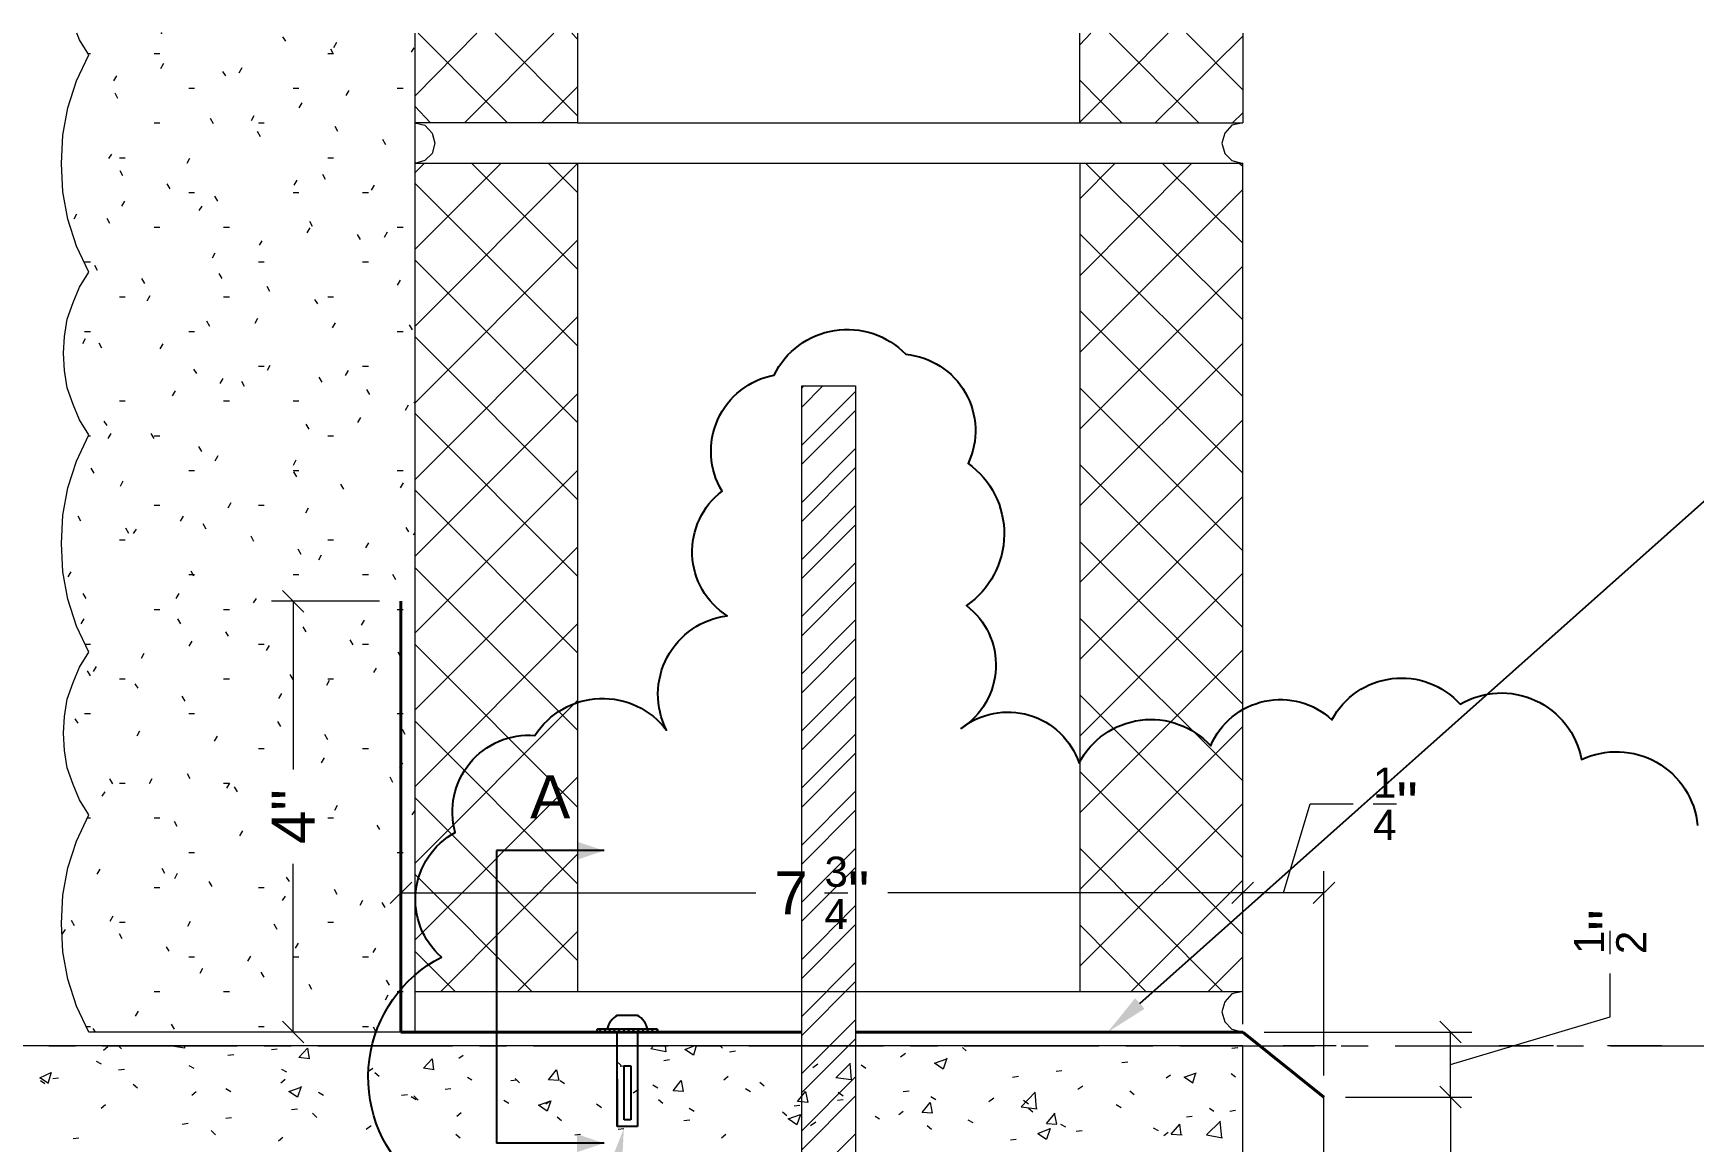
# Model space of a CAD drawing. Header units: inches. Extents: x -257 to 21868, y -296 to 108.
# Drawn here: x 220.97 to 236.39, y 24.35 to 34.65 of the extents above; entities that cross this region are included whole.
import ezdxf
from ezdxf import colors
from ezdxf.entities.mleader import LeaderData, LeaderLine
from ezdxf.enums import TextEntityAlignment as Align
from ezdxf.math import Vec2, Vec3

# ---------------------------------------------------------------- set-up
doc = ezdxf.new("R2010")
doc.units = ezdxf.units.IN
doc.header["$MEASUREMENT"] = 0
doc.linetypes.add('CENTER', pattern=[2, 1.25, -0.25, 0.25, -0.25])
doc.layers.get('Defpoints').update_dxf_attribs({"color": 3})
for name, color, linetype, lineweight in [('NSE-By_Others', 8, 'Continuous', 0), ('NSE-Call-Outs', 171, 'Continuous', 13), ('NSE-Dimensions', 51, 'Continuous', 13), ('NSE-Flashing 01', 2, 'Continuous', 40), ('NSE-Grid', 6, 'CENTER', 13), ('NSE-Hardware', 111, 'Continuous', 25), ('nsm-Det-Obj_02_Flashing', 2, 'Continuous', 18)]:
    doc.layers.add(name, color=color, linetype=linetype, lineweight=lineweight)
doc.styles.add('004 - NSSM - Standard', font='arial.ttf', dxfattribs={"height": 0.4})
doc.styles.add('3_0-0_TEXT', font='simplex.shx', dxfattribs={"width": 0.7, "height": 0.375})
doc.dimstyles.new('$$$FASTENER$$$', dxfattribs={"dimtxt": 0.375, "dimasz": 0, "dimexe": 0, "dimexo": 0, "dimgap": 0, "dimtad": 0, "dimtih": 1, "dimtoh": 1, "dimdec": 4, "dimzin": 3, "dimdsep": 46, "dimlunit": 4, "dimtxsty": '3_0-0_TEXT', "dimblk": 'NONE', "dimcen": 0, "dimclrd": 256, "dimclre": 256, "dimclrt": 256, "dimadec": 0, "dimazin": 0, "dimtfac": 0.375, "dimtdec": 4, "dimtofl": 0, "dimtmove": 1, "dimatfit": 3, "dimldrblk": 'NONE', "dimfxl": 1, "dimtolj": 1, "dimtzin": 0, "dimarcsym": 0})
doc.dimstyles.new('004 - NSSM - Standard', dxfattribs={"dimtxt": 0.4, "dimasz": 0.2, "dimexe": 0.2, "dimexo": 0.2, "dimgap": 0.2, "dimtad": 0, "dimdec": 4, "dimzin": 3, "dimdsep": 46, "dimlunit": 4, "dimtxsty": '004 - NSSM - Standard', "dimblk": 'OBLIQUE', "dimcen": 0.2, "dimclrd": 256, "dimclre": 256, "dimclrt": 256, "dimadec": 0, "dimazin": 0, "dimtfac": 0.7, "dimtdec": 4, "dimtmove": 1, "dimatfit": 2, "dimfxl": 1, "dimtfill": 1, "dimtfillclr": 11, "dimfrac": 1, "dimtolj": 1, "dimtzin": 0, "dimlwd": 0, "dimlwe": 0, "dimarcsym": 0})

# ---------------------------------------------------------------- blocks, each defined once
blk = doc.blocks.new('_Oblique')
at = {"color": 0, "linetype": 'ByBlock', "lineweight": -2}
blk.add_line((-0.5, -0.5), (0.5, 0.5), dxfattribs=at)
blk = doc.blocks.new('*D34')
at = {"layer": 'Defpoints', "color": 0, "transparency": 16777216}
for p in [(223.382, 29.372), (224.383, 29.372), (224.383, 25.372)]:
    blk.add_point(p, dxfattribs=at)
at = {"layer": 'NSE-Dimensions', "lineweight": 0, "transparency": 16777216}
for p, q in [((224.183, 29.372), (223.182, 29.372)), ((223.382, 29.372), (223.382, 27.809)), ((223.382, 25.372), (223.382, 26.934)), ((224.183, 25.372), (223.182, 25.372))]:
    blk.add_line(p, q, dxfattribs=at)
at = {"layer": 'NSE-Dimensions', "lineweight": 0, "transparency": 16777216, "xscale": 0.2, "yscale": 0.2, "zscale": 0.2}
for p, rotation in [((223.382, 29.372), 90), ((223.382, 25.372), 270)]:
    blk.add_blockref('_Oblique', p, dxfattribs=dict(at, rotation=rotation))
at = {"layer": 'NSE-Dimensions', "transparency": 16777216, "insert": (223.382, 27.372), "char_height": 0.4, "attachment_point": 5, "rotation": 90, "style": '004 - NSSM - Standard', "bg_fill": 3, "box_fill_scale": 1.25, "bg_fill_color": 256, "bg_fill_true_color": 13158600, "bg_fill_transparency": 0}
blk.add_mtext('\\A1;4"', dxfattribs=at)
blk = doc.blocks.new('*D35')
at = {"layer": 'Defpoints', "color": 0, "transparency": 16777216}
for p in [(232.198, 26.665), (232.198, 25.372), (232.952, 24.769)]:
    blk.add_point(p, dxfattribs=at)
at = {"layer": 'NSE-Dimensions', "lineweight": 0, "transparency": 16777216}
for p, q in [((232.575, 26.665), (232.823, 27.492)), ((232.823, 27.492), (233.223, 27.492)), ((232.198, 25.572), (232.198, 26.865)), ((232.952, 24.969), (232.952, 26.865)), ((232.952, 26.665), (232.198, 26.665))]:
    blk.add_line(p, q, dxfattribs=at)
at = {"layer": 'NSE-Dimensions', "lineweight": 0, "transparency": 16777216, "xscale": 0.2, "yscale": 0.2, "zscale": 0.2, "rotation": 180}
blk.add_blockref('_Oblique', (232.198, 26.665), dxfattribs=at)
at = {"layer": 'NSE-Dimensions', "lineweight": 0, "transparency": 16777216, "xscale": 0.2, "yscale": 0.2, "zscale": 0.2}
blk.add_blockref('_Oblique', (232.952, 26.665), dxfattribs=at)
at = {"layer": 'NSE-Dimensions', "transparency": 16777216, "insert": (233.616, 27.492), "char_height": 0.4, "attachment_point": 5, "style": '004 - NSSM - Standard', "bg_fill": 3, "box_fill_scale": 1.25, "bg_fill_color": 256, "bg_fill_true_color": 13158600, "bg_fill_transparency": 0}
blk.add_mtext('\\A1;{\\H0.7x;\\S1/4;\\H1.42857x;"}', dxfattribs=at)
blk = doc.blocks.new('*D36')
at = {"layer": 'Defpoints', "color": 0, "transparency": 16777216}
for p in [(224.383, 26.665), (224.383, 25.372), (232.198, 25.244)]:
    blk.add_point(p, dxfattribs=at)
at = {"layer": 'NSE-Dimensions', "lineweight": 0, "transparency": 16777216}
for p, q in [((224.383, 25.572), (224.383, 26.865)), ((232.198, 25.444), (232.198, 26.865)), ((224.383, 26.665), (227.678, 26.665)), ((232.198, 26.665), (228.903, 26.665))]:
    blk.add_line(p, q, dxfattribs=at)
at = {"layer": 'NSE-Dimensions', "lineweight": 0, "transparency": 16777216, "xscale": 0.2, "yscale": 0.2, "zscale": 0.2, "rotation": 180}
blk.add_blockref('_Oblique', (224.383, 26.665), dxfattribs=at)
at = {"layer": 'NSE-Dimensions', "lineweight": 0, "transparency": 16777216, "xscale": 0.2, "yscale": 0.2, "zscale": 0.2}
blk.add_blockref('_Oblique', (232.198, 26.665), dxfattribs=at)
at = {"layer": 'NSE-Dimensions', "transparency": 16777216, "insert": (228.29, 26.665), "char_height": 0.4, "attachment_point": 5, "style": '004 - NSSM - Standard', "bg_fill": 3, "box_fill_scale": 1.25, "bg_fill_color": 256, "bg_fill_true_color": 13158600, "bg_fill_transparency": 0}
blk.add_mtext('\\A1;7 {\\H0.7x;\\S3/4;}"', dxfattribs=at)
blk = doc.blocks.new('*D37')
at = {"layer": 'Defpoints', "color": 0, "transparency": 16777216}
for p in [(232.952, 24.769), (232.952, 14.393), (234.126, 14.393)]:
    blk.add_point(p, dxfattribs=at)
at = {"layer": 'NSE-Dimensions', "lineweight": 0, "transparency": 16777216}
for p, q in [((233.152, 24.769), (234.326, 24.769)), ((234.126, 24.769), (234.126, 21.936)), ((234.126, 14.393), (234.126, 17.226)), ((233.152, 14.393), (234.326, 14.393))]:
    blk.add_line(p, q, dxfattribs=at)
at = {"layer": 'NSE-Dimensions', "lineweight": 0, "transparency": 16777216, "xscale": 0.2, "yscale": 0.2, "zscale": 0.2}
for p, rotation in [((234.126, 24.769), 90), ((234.126, 14.393), 270)]:
    blk.add_blockref('_Oblique', p, dxfattribs=dict(at, rotation=rotation))
at = {"layer": 'NSE-Dimensions', "transparency": 16777216, "insert": (234.126, 19.581), "char_height": 0.4, "attachment_point": 5, "rotation": 90, "style": '004 - NSSM - Standard', "bg_fill": 3, "box_fill_scale": 1.25, "bg_fill_color": 256, "bg_fill_true_color": 13158600, "bg_fill_transparency": 0}
blk.add_mtext('\\A1;Varies - Field Cut', dxfattribs=at)
blk = doc.blocks.new('Section')
for p, q in [((0, 1.358), (0, -1.358)), ((1, 1.358), (0, 1.358)), ((1, -1.358), (0, -1.358))]:
    blk.add_line(p, q)
for points in [[(1, 1.358), (0.75, 1.441), (0.75, 1.274)], [(1, -1.358), (0.75, -1.441), (0.75, -1.274)]]:
    blk.add_solid(points)
at = {"style": '004 - NSSM - Standard'}
for p in [(0.5, 1.858), (0.5, -1.858)]:
    blk.add_text('A', height=0.4, dxfattribs=at).set_placement(p, align=Align.MIDDLE_CENTER)
blk = doc.blocks.new('_None')
blk = doc.blocks.new('*D107')
at = {"layer": 'Defpoints', "color": 0, "transparency": 16777216}
for p in [(232.198, 25.372), (234.126, 25.372), (232.952, 24.769)]:
    blk.add_point(p, dxfattribs=at)
at = {"layer": 'NSE-Dimensions', "lineweight": 0, "transparency": 16777216}
for p, q in [((235.609, 25.515), (235.609, 25.915)), ((234.126, 25.07), (235.609, 25.515)), ((232.398, 25.372), (234.326, 25.372)), ((234.126, 24.769), (234.126, 25.372)), ((233.152, 24.769), (234.326, 24.769))]:
    blk.add_line(p, q, dxfattribs=at)
at = {"layer": 'NSE-Dimensions', "lineweight": 0, "transparency": 16777216, "xscale": 0.2, "yscale": 0.2, "zscale": 0.2}
for p, rotation in [((234.126, 25.372), 90), ((234.126, 24.769), 270)]:
    blk.add_blockref('_Oblique', p, dxfattribs=dict(at, rotation=rotation))
at = {"layer": 'NSE-Dimensions', "transparency": 16777216, "insert": (235.609, 26.303), "char_height": 0.4, "attachment_point": 5, "rotation": 90, "style": '004 - NSSM - Standard', "bg_fill": 3, "box_fill_scale": 1.25, "bg_fill_color": 256, "bg_fill_true_color": 13158600, "bg_fill_transparency": 0}
blk.add_mtext('\\A1;{\\H0.7x;\\S1/2;\\H1.42857x;"}', dxfattribs=at)
blk = doc.blocks.new('*U106')
h = blk.add_hatch()
h.set_pattern_fill('ANSI31', scale=0.25, angle=-90)
h.set_pattern_definition([(315, (-0.2462, -0.96875), (0.0220971, 0.0220971), [])])
h.paths.add_polyline_path([(0.271, 0, 0.602221), (0.28, 0.016, 0.602221), (0.271, 0.031), (-0.271, 0.031, 0.602221), (-0.28, 0.016, 0.602221), (-0.271, 0)])
for p, q in [((-0.094, 0.156), (0.094, 0.156)), ((-0.188, 0.031), (0.188, 0.031)), ((-0.094, -0.438), (-0.094, -0.875))]:
    blk.add_line(p, q)
at = {"color": 0, "linetype": 'ByBlock', "lineweight": -2, "flags": 128}
blk.add_lwpolyline([(0.281, 0.021), (0.281, 0.01, -0.414214), (0.271, 0), (-0.271, 0, -0.414214), (-0.281, 0.01), (-0.281, 0.021, -0.414214), (-0.271, 0.031), (0.271, 0.031, -0.414214)], format="xyb", close=True, dxfattribs=at)
for start, end in [(119.1676, 167.0926), (12.9074, 60.8324)]:
    blk.add_arc((0, -0.012), 0.192, start, end)
for points in [[(0.094, 0), (0.094, -0.875), (0, -0.875), (-0.094, -0.875), (-0.094, 0), (0.094, 0)], [(0.031, -0.313), (0.031, -0.813), (0, -0.813), (-0.031, -0.813), (-0.031, -0.313), (0.031, -0.313)]]:
    blk.add_leader(points, dimstyle='$$$FASTENER$$$')

msp = doc.modelspace()

# ---------------------------------------------------------------- linework, layer by layer
at = {"layer": 'NSE-By_Others'}
for p, q in [((232.19836, 25.24386), (215.60623, 25.24386)), ((232.19836, 13.14711), (232.19836, 25.24386))]:
    msp.add_line(p, q, dxfattribs=at)
for points in [[(224.38255, 25.37157), (221.48604, 25.37157), (221.3718, 25.61351), (221.29115, 25.86216), (221.24411, 26.11754), (221.23067, 26.37963), (221.24411, 26.64173), (221.29115, 26.89711), (221.3718, 27.14576), (221.48604, 27.3877), (221.39868, 27.52883), (221.33819, 27.66996), (221.28443, 27.82453), (221.25755, 27.98582), (221.25083, 28.14711), (221.25755, 28.30168), (221.28443, 28.46297), (221.33819, 28.61754), (221.39868, 28.75867), (221.48604, 28.8998), (221.3718, 29.14173), (221.29115, 29.39039), (221.24411, 29.64576), (221.23067, 29.90786), (221.24411, 30.16996), (221.29115, 30.42533), (221.3718, 30.67399), (221.48604, 30.91593), (221.39868, 31.05705), (221.33819, 31.19818), (221.28443, 31.35275), (221.25755, 31.51404), (221.25083, 31.67533), (221.25755, 31.8299), (221.28443, 31.99119), (221.33819, 32.14576), (221.39868, 32.28689), (221.48604, 32.42802), (221.3718, 32.66996), (221.29115, 32.91861), (221.24411, 33.17399), (221.23067, 33.43609), (221.24411, 33.69818), (221.29115, 33.95356), (221.3718, 34.20222), (221.48604, 34.44415), (221.39868, 34.58528), (221.37448, 34.64576)], [(223.314, 34.57184), (223.28712, 34.61216)], [(223.78443, 34.5584), (223.75755, 34.51136)], [(225.08827, 34.64576), (224.51024, 34.06109)], [(226.02233, 34.64576), (226.02233, 33.81243), (224.51024, 33.81243), (224.60432, 33.79227), (224.67153, 33.71834), (224.69841, 33.62426), (224.67153, 33.53017), (224.60432, 33.46297), (224.51024, 33.43609)], [(224.51024, 34.64576), (224.51024, 25.37157)], [(224.54379, 34.64576), (225.37045, 33.81243)], [(225.80061, 34.64576), (224.97395, 33.81243)], [(225.2562, 34.64576), (226.02233, 33.87963)], [(225.96857, 34.64576), (226.02233, 34.592)], [(226.02281, 33.81256), (230.68667, 33.81256), (230.68667, 34.64576)], [(231.50609, 34.64576), (230.68631, 33.81906)], [(230.78765, 34.64576), (230.68664, 34.5383)], [(230.96225, 34.64576), (231.78867, 33.81254)], [(231.38485, 33.81239), (232.19836, 34.61887)], [(231.67442, 34.64576), (232.19836, 34.12155)], [(232.19836, 34.64576), (232.19836, 33.81239)], [(221.47932, 34.45759), (221.49948, 34.45759)], [(222.09088, 34.45759), (222.14465, 34.45759)], [(223.70379, 34.45759), (223.75755, 34.45759)], [(223.75755, 34.45087), (223.73067, 34.49791)], [(224.50352, 34.51136), (224.47663, 34.47103)], [(221.74142, 34.24926), (221.71454, 34.20222)], [(222.17825, 34.36351), (222.15137, 34.31646)], [(222.7562, 34.24926), (222.72932, 34.28958)], [(222.90405, 34.32318), (222.87717, 34.27614)], [(221.75486, 34.04093), (221.72798, 34.08797)], [(222.41346, 34.13501), (222.46723, 34.13501)], [(223.3812, 34.13501), (223.43497, 34.13501)], [(223.89868, 34.11485), (223.8718, 34.06781)], [(224.34895, 34.13501), (224.40271, 34.13501)], [(225.68631, 33.81243), (226.02233, 34.14845)], [(231.07555, 33.81225), (230.68581, 34.20873)], [(223.46185, 34.0006), (223.43497, 33.95356)], [(224.65809, 33.81243), (224.51024, 33.967)], [(222.09088, 33.81243), (222.14465, 33.81243)], [(222.64196, 33.80571), (222.61508, 33.85275)], [(223.0183, 33.87963), (222.99142, 33.83259)], [(223.05862, 33.81243), (223.11239, 33.81243)], [(223.79787, 33.73179), (223.77099, 33.77883)], [(230.68628, 33.81239), (232.19836, 33.81239), (232.09788, 33.79222)], [(232.09758, 33.79227), (232.0302, 33.71835)], [(232.10407, 33.81239), (232.19836, 33.90647)], [(223.07879, 33.68474), (223.0519, 33.73179)], [(224.24142, 33.61082), (224.21454, 33.65786)], [(232.03076, 33.71849), (232.00396, 33.62441), (232.03076, 33.53033)], [(221.69438, 33.52345), (221.6675, 33.48313)], [(221.7683, 33.48985), (221.82206, 33.48985)], [(222.42018, 33.48313), (222.3933, 33.43609)], [(223.70379, 33.48985), (223.75755, 33.48985)], [(232.0302, 33.53015), (232.09758, 33.46297)], [(232.09788, 33.46296), (232.19836, 33.43605)], [(221.8019, 33.32184), (221.77502, 33.36888)], [(223.68362, 33.28824), (223.65674, 33.33528)], [(224.51024, 33.34872), (224.5976, 33.43609)], [(224.51024, 32.63636), (225.30997, 33.43609)], [(224.51024, 31.92399), (226.02233, 33.43609)], [(226.02233, 33.43609), (224.51024, 33.43609)], [(226.02233, 32.4549), (225.04115, 33.43609)], [(226.02233, 33.16727), (225.75352, 33.43609)], [(226.02233, 33.43609), (226.02233, 25.74791)], [(230.68667, 33.43621), (226.02281, 33.43621)], [(230.68593, 32.39421), (231.72075, 33.43589)], [(230.68595, 33.10674), (231.00872, 33.43604)], [(230.68628, 25.74793), (232.19836, 25.74793), (232.19836, 33.43605), (230.68628, 33.43605)], [(230.68667, 33.43621), (230.68667, 25.74801)], [(232.19836, 31.98447), (230.73997, 33.43605)], [(232.19836, 32.69681), (231.4523, 33.43605)], [(232.19836, 33.40921), (232.16464, 33.43605)], [(222.23873, 33.20087), (222.21185, 33.24791)], [(222.41346, 33.16727), (222.46723, 33.16727)], [(223.3812, 33.16727), (223.43497, 33.16727)], [(223.41481, 33.28152), (223.38793, 33.23447)], [(224.02637, 33.16727), (224.08013, 33.16727)], [(224.13389, 33.23447), (224.10701, 33.18743)], [(226.02233, 31.74254), (224.51024, 33.25463)], [(230.68628, 31.68206), (232.19836, 33.19413)], [(221.81534, 33.08662), (221.78846, 33.03958)], [(222.53443, 33.03958), (222.50755, 32.99926)], [(222.68228, 33.08662), (222.6554, 33.13367)], [(221.3718, 32.96566), (221.34491, 32.91861)], [(221.68094, 32.87829), (221.65405, 32.92533)], [(222.09088, 32.84469), (222.14465, 32.84469)], [(222.73604, 32.84469), (222.78981, 32.84469)], [(223.53577, 32.83797), (223.50889, 32.79093)], [(223.56266, 32.85141), (223.53577, 32.89845)], [(224.34895, 32.84469), (224.40271, 32.84469)], [(223.09223, 32.717), (223.06534, 32.67668)], [(224.0062, 32.73044), (223.97932, 32.77748)], [(224.25486, 32.79765), (224.22798, 32.7506)], [(224.51024, 31.21162), (226.02233, 32.72372)], [(232.19836, 31.27207), (230.68628, 32.78421)], [(222.6554, 32.60275), (222.62852, 32.55571)], [(226.02233, 31.03017), (224.51024, 32.54227)], [(221.44572, 32.52211), (221.49948, 32.52211)], [(221.56669, 32.44146), (221.53981, 32.48851)], [(222.7226, 32.36754), (222.69572, 32.41458)], [(223.05862, 32.52211), (223.11239, 32.52211)], [(224.02637, 32.52211), (224.08013, 32.52211)], [(230.68628, 30.96965), (232.19836, 32.4818)], [(222.00352, 32.32049), (221.97663, 32.36754)], [(223.16615, 32.24657), (223.13927, 32.29361)], [(224.37583, 32.3541), (224.34895, 32.30705)], [(221.7683, 32.19953), (221.82206, 32.19953)], [(222.05056, 32.20625), (222.02368, 32.1592)], [(222.73604, 32.19953), (222.78981, 32.19953)], [(223.6097, 32.13232), (223.58282, 32.17265)], [(223.70379, 32.19953), (223.75755, 32.19953)], [(232.19836, 30.55973), (230.68628, 32.07181)], [(222.60836, 31.92399), (222.58147, 31.97103)], [(223.0519, 31.99791), (223.02502, 31.95087)], [(223.77099, 31.95759), (223.74411, 31.91055)], [(224.49008, 31.89039), (224.46319, 31.93743)], [(224.51024, 30.49926), (226.02233, 32.01136)], [(221.45244, 31.80974), (221.42556, 31.7627)], [(221.44572, 31.87695), (221.49948, 31.87695)], [(221.60701, 31.72238), (221.58013, 31.76942)], [(222.17153, 31.7627), (222.14465, 31.71566)], [(222.41346, 31.87695), (222.46723, 31.87695)], [(224.34895, 31.87695), (224.40271, 31.87695)], [(226.02233, 30.31781), (224.51024, 31.8299)], [(230.68628, 30.25732), (232.19836, 31.7694)], [(222.48739, 31.48716), (222.46051, 31.52748)], [(223.05862, 31.55437), (223.11239, 31.55437)], [(223.16615, 31.56109), (223.13927, 31.51404)], [(223.65002, 31.40652), (223.62314, 31.45356)], [(223.89196, 31.51404), (223.86508, 31.467)], [(224.02637, 31.55437), (224.08013, 31.55437)], [(222.28577, 31.32587), (222.25889, 31.27883)], [(222.72932, 31.44012), (222.70244, 31.39308)], [(222.93094, 31.36619), (222.90405, 31.41324)], [(224.09357, 31.29227), (224.06669, 31.33931)], [(224.51024, 29.78689), (226.02233, 31.29899)], [(232.19836, 29.84066), (230.68628, 31.35273)], [(221.7683, 31.23179), (221.82206, 31.23179)], [(222.73604, 31.23179), (222.78981, 31.23179)], [(223.3812, 31.23179), (223.43497, 31.23179)], [(224.44975, 31.19146), (224.42287, 31.14442)], [(224.51024, 31.21162), (224.50352, 31.21834)], [(221.65405, 31.00329), (221.62717, 31.04361)], [(223.52905, 30.96969), (223.50217, 31.01673)], [(224.0062, 31.07722), (223.97932, 31.03017)], [(226.02233, 29.60544), (224.51024, 31.11754)], [(230.68628, 29.54492), (232.19836, 31.05706)], [(221.47932, 30.9092), (221.49948, 30.9092)], [(221.68766, 30.92937), (221.66077, 30.88232)], [(222.09088, 30.88232), (222.064, 30.92937)], [(222.09088, 30.9092), (222.14465, 30.9092)], [(223.70379, 30.9092), (223.75755, 30.9092)], [(222.53443, 30.76136), (222.50755, 30.8084)], [(222.68228, 30.72103), (222.6554, 30.67399)], [(223.40809, 30.68071), (223.3812, 30.63367)], [(221.53309, 30.55974), (221.5062, 30.60679)], [(222.41346, 30.58662), (222.46723, 30.58662)], [(223.3812, 30.58662), (223.43497, 30.58662)], [(223.41481, 30.52614), (223.38793, 30.57318)], [(224.34895, 30.58662), (224.40271, 30.58662)], [(224.51024, 29.07453), (226.02233, 30.58662)], [(232.19836, 29.12825), (230.68628, 30.6404)], [(221.8019, 30.48582), (221.77502, 30.43877)], [(223.85163, 30.41189), (223.82475, 30.45894)], [(224.40271, 30.47238), (224.37583, 30.42533)], [(226.02233, 28.89308), (224.51024, 30.40517)], [(222.09088, 30.26404), (222.14465, 30.26404)], [(222.80325, 30.2842), (222.77637, 30.23716)], [(223.05862, 30.26404), (223.11239, 30.26404)], [(223.52233, 30.23716), (223.49545, 30.19012)], [(230.68628, 28.83258), (232.19836, 30.34466)], [(221.41212, 30.11619), (221.38524, 30.16324)], [(222.3597, 30.16324), (222.33282, 30.11619)], [(222.57475, 30.04227), (222.54787, 30.08931)], [(221.7683, 29.94146), (221.82206, 29.94146)], [(221.85567, 30.00195), (221.82879, 30.04899)], [(221.92287, 30.04227), (221.89599, 30.00195)], [(223.0183, 29.92802), (222.99142, 29.97506)], [(223.70379, 29.94146), (223.75755, 29.94146)], [(224.08013, 29.91458), (224.05325, 29.86754)], [(224.45647, 30.01539), (224.42959, 30.05571)], [(224.51024, 30.00867), (224.4968, 29.98851)], [(232.19836, 28.41592), (230.68628, 29.92799)], [(223.45513, 29.80705), (223.42825, 29.8541)], [(223.6433, 29.80033), (223.61642, 29.75329)], [(224.51024, 28.36216), (226.02233, 29.87426)], [(221.31803, 29.64576), (221.29115, 29.59872)], [(222.41346, 29.61888), (222.46723, 29.61888)], [(222.46051, 29.60544), (222.43362, 29.65248)], [(223.3812, 29.61888), (223.43497, 29.61888)], [(224.02637, 29.61888), (224.08013, 29.61888)], [(224.33551, 29.57184), (224.30862, 29.61888)], [(226.02233, 28.17399), (224.51024, 29.68609)], [(230.68628, 28.12018), (232.19836, 29.63232)], [(221.45916, 29.39711), (221.43228, 29.44415)], [(222.09088, 29.2963), (222.14465, 29.2963)], [(222.31938, 29.44415), (222.2925, 29.39711)], [(222.73604, 29.2963), (222.78981, 29.2963)], [(223.03846, 29.39711), (223.01158, 29.35679)], [(224.34895, 29.2963), (224.40271, 29.2963)], [(221.439, 29.20894), (221.41212, 29.16189)], [(222.33954, 29.16189), (222.31266, 29.20894)], [(224.03981, 29.19549), (224.01293, 29.14845)], [(224.51024, 27.6498), (226.02233, 29.16189)], [(232.19836, 27.70351), (230.68628, 29.21566)], [(222.44034, 29.0006), (222.41346, 28.95356)], [(222.78309, 29.04765), (222.7562, 29.08797)], [(223.50217, 29.08797), (223.47529, 29.13501)], [(223.939, 28.967), (223.91212, 29.01404)], [(221.45244, 28.97372), (221.49948, 28.97372)], [(221.9968, 28.88636), (221.96991, 28.83931)], [(223.05862, 28.97372), (223.11239, 28.97372)], [(223.15943, 28.96028), (223.13255, 28.91324)], [(224.02637, 28.97372), (224.08013, 28.97372)], [(224.38255, 28.85275), (224.35567, 28.8998)], [(226.02233, 27.46162), (224.51024, 28.97372)], [(230.68628, 27.40784), (232.19836, 28.91992)], [(221.49948, 28.67802), (221.4726, 28.72506)], [(221.55325, 28.76539), (221.52637, 28.71834)], [(223.3812, 28.64442), (223.35432, 28.69146)], [(224.15405, 28.75195), (224.12717, 28.71162)], [(221.7683, 28.65114), (221.82206, 28.65114)], [(221.94303, 28.56377), (221.91615, 28.6041)], [(222.73604, 28.65114), (222.78981, 28.65114)], [(223.71723, 28.6377), (223.69034, 28.59066)], [(223.70379, 28.65114), (223.75755, 28.65114)], [(222.37986, 28.44281), (222.35298, 28.48985)], [(223.27368, 28.51673), (223.2468, 28.46969)], [(224.51024, 26.93743), (226.02233, 28.44953)], [(232.19836, 26.99118), (230.68628, 28.50326)], [(221.38524, 28.24119), (221.35836, 28.28152)], [(221.44572, 28.32856), (221.49948, 28.32856)], [(222.41346, 28.32856), (222.46723, 28.32856)], [(223.26696, 28.20759), (223.24008, 28.25463)], [(224.34895, 28.32856), (224.40271, 28.32856)], [(226.02233, 26.74926), (224.51024, 28.26136)], [(221.95647, 28.16727), (221.92959, 28.12023)], [(222.67556, 28.12023), (222.64868, 28.07318)], [(223.70379, 28.08662), (223.6769, 28.13367)], [(224.42287, 28.13367), (224.39599, 28.18071)], [(230.68628, 26.69551), (232.19836, 28.20759)], [(223.05862, 28.00598), (223.11239, 28.00598)], [(223.67018, 27.91861), (223.6433, 27.87157)], [(224.02637, 28.00598), (224.08013, 28.00598)], [(222.4269, 27.72372), (222.40002, 27.77076)], [(224.39599, 27.87157), (224.36911, 27.82453)], [(232.19836, 26.27884), (230.68628, 27.79092)], [(221.63389, 27.60275), (221.60701, 27.56243)], [(221.70782, 27.67668), (221.68094, 27.72372)], [(221.7683, 27.6834), (221.82206, 27.6834)], [(222.07072, 27.72372), (222.04384, 27.67668)], [(222.73604, 27.6834), (222.78981, 27.6834), (222.76293, 27.63636)], [(222.86373, 27.60275), (222.83685, 27.6498)], [(223.3812, 27.6834), (223.43497, 27.6834)], [(224.30862, 27.69012), (224.28174, 27.73716)], [(224.51024, 26.22506), (226.02233, 27.73716)], [(223.30728, 27.48851), (223.2804, 27.53555)], [(223.79115, 27.47506), (223.76427, 27.42802)], [(226.02233, 26.03689), (224.51024, 27.54899)], [(230.68628, 25.98311), (232.19836, 27.49518)], [(221.4726, 27.36082), (221.49948, 27.36082)], [(222.09088, 27.36082), (222.14465, 27.36082)], [(222.30594, 27.28017), (222.27905, 27.32722)], [(223.3476, 27.36082), (223.32072, 27.31377)], [(223.70379, 27.36082), (223.75755, 27.36082)], [(224.18766, 27.25329), (224.16077, 27.29361)], [(224.51024, 27.42802), (224.48336, 27.3877)], [(222.91077, 27.23985), (222.88389, 27.19281)], [(222.41346, 27.03824), (222.46723, 27.03824)], [(223.3812, 27.03824), (223.43497, 27.03824)], [(224.34895, 27.03824), (224.40271, 27.03824)], [(224.75217, 25.74791), (226.02233, 27.0248)], [(232.00995, 25.74784), (230.68592, 27.07845)], [(221.58685, 26.88367), (221.55997, 26.83662)], [(222.19169, 26.84334), (222.16481, 26.89039)], [(222.30594, 26.84334), (222.27905, 26.7963)], [(225.59895, 25.74791), (224.51024, 26.83662)], [(222.09088, 26.71566), (222.14465, 26.71566)], [(222.62852, 26.72238), (222.60163, 26.76942)], [(223.05862, 26.71566), (223.11239, 26.71566)], [(223.3476, 26.76942), (223.32072, 26.80974)], [(223.79115, 26.64845), (223.76427, 26.69549)], [(231.16324, 25.74793), (232.19836, 26.78285)], [(223.30728, 26.63501), (223.2804, 26.59469)], [(224.02637, 26.59469), (223.99948, 26.54765)], [(224.2347, 26.52748), (224.20782, 26.57453)], [(221.35163, 26.35947), (221.32475, 26.40652)], [(221.70782, 26.44684), (221.68094, 26.3998)], [(221.7683, 26.39308), (221.82206, 26.39308)], [(222.4269, 26.3998), (222.40002, 26.35275)], [(223.23336, 26.32587), (223.20647, 26.37291)], [(223.70379, 26.39308), (223.75755, 26.39308)], [(231.29792, 25.74796), (230.6862, 26.36624)], [(221.26427, 26.32587), (221.23739, 26.28555)], [(221.79518, 26.23851), (221.7683, 26.28555)], [(225.46454, 25.74791), (226.02233, 26.30571)], [(222.23201, 26.12426), (222.20513, 26.16458)], [(222.41346, 26.07049), (222.46723, 26.07049)], [(222.9847, 26.07722), (222.95782, 26.03017)], [(223.3812, 26.07049), (223.43497, 26.07049)], [(223.42825, 26.19818), (223.40137, 26.15114)], [(224.02637, 26.07049), (224.08013, 26.07049)], [(224.14733, 26.15114), (224.12045, 26.11082)], [(224.88658, 25.74791), (224.51024, 26.12426)], [(231.87557, 25.74793), (232.19836, 26.07051)], [(222.54115, 25.96297), (222.51427, 25.91593)], [(223.11239, 25.88232), (223.08551, 25.92937)], [(222.09088, 25.74791), (222.14465, 25.74791)], [(222.73604, 25.74791), (222.78981, 25.74791)], [(223.55594, 25.76808), (223.52905, 25.81512)], [(224.27502, 25.8084), (224.24814, 25.85544)], [(224.34895, 25.74791), (224.40271, 25.74791)], [(224.51024, 25.74791), (226.02233, 25.74791)], [(226.02281, 25.74801), (230.68667, 25.74801)], [(232.19836, 25.74793), (232.09788, 25.72777)], [(224.26158, 25.71431), (224.2347, 25.66727)], [(232.03076, 25.65392), (232.00396, 25.55984), (232.03076, 25.46576)], [(232.09758, 25.72778), (232.0302, 25.65379)], [(221.94303, 25.56646), (221.91615, 25.51942)], [(222.27905, 25.39845), (222.25217, 25.44549)], [(232.0302, 25.46565), (232.09758, 25.39847)], [(221.46588, 25.42533), (221.49948, 25.42533)], [(221.54653, 25.37157), (221.52637, 25.40517)], [(223.05862, 25.42533), (223.11239, 25.42533)], [(224.02637, 25.42533), (224.08013, 25.42533)], [(224.15405, 25.37157), (224.12717, 25.41861)], [(232.09788, 25.39844), (232.19836, 25.37153)], [(221.62045, 25.20356), (221.66077, 25.23716)], [(221.76158, 25.24388), (221.78846, 25.217)], [(222.37314, 25.24388), (222.37314, 25.22372), (222.27905, 25.23716), (222.2925, 25.24388)], [(222.77637, 25.15652), (222.83013, 25.16324)], [(223.17959, 25.21028), (223.23336, 25.217)], [(223.53577, 25.12291), (223.43497, 25.13636), (223.51561, 25.22372), (223.52905, 25.12291)], [(224.92018, 25.12963), (224.96051, 25.15652)], [(225.7468, 25.24388), (225.75352, 25.24388)], [(226.83551, 25.24388), (226.84223, 25.19012), (226.7011, 25.217), (226.72798, 25.24388)], [(227.12448, 25.24388), (227.0976, 25.15652), (227.01696, 25.21028), (227.10432, 25.24388)], [(227.34626, 25.24388), (227.36642, 25.22372)], [(227.43362, 25.19012), (227.48739, 25.19684)], [(229.01965, 25.14308), (229.06669, 25.17668)], [(229.44975, 25.12963), (229.41615, 25.02883), (229.33551, 25.08259), (229.44975, 25.12291)], [(229.59705, 25.23028), (229.63067, 25.19666)], [(232.0976, 25.2237), (232.15126, 25.23038)], [(233.06485, 25.24372), (232.5745, 25.24372)], [(235.08153, 25.24392), (234.57749, 25.24392)], [(235.04758, 25.24379), (234.79916, 25.24379)], [(236.08933, 25.24385), (235.58515, 25.24385)], [(221.1097, 24.89442), (221.02905, 24.94818), (221.13658, 24.99523), (221.10298, 24.89442)], [(221.55325, 25.10275), (221.60029, 25.07587)], [(221.76158, 25.02211), (221.81534, 25.02883)], [(222.41346, 25.06243), (222.46051, 25.03555)], [(223.27368, 25.02883), (223.32072, 25.00195)], [(224.08013, 25.00867), (224.12045, 25.03555)], [(224.14061, 24.99523), (224.18094, 24.96162)], [(224.69169, 25.02211), (224.59088, 25.03555), (224.67153, 25.12291), (224.68497, 25.02211)], [(226.38524, 25.10275), (226.42556, 25.06243)], [(226.41884, 25.05571), (226.4726, 25.06243)], [(226.82206, 25.10947), (226.87583, 25.11619)], [(228.20647, 25.04227), (228.25352, 25.07587)], [(228.54922, 25.08259), (228.56266, 24.92802), (228.42153, 24.94818), (228.54922, 25.07587)], [(228.65674, 25.06915), (228.69706, 25.03555)], [(230.46441, 25.00858), (230.51797, 25.0153)], [(231.07646, 25.08943), (231.13032, 25.09618)], [(231.4865, 24.94835), (231.52686, 24.97524)], [(231.65336, 24.95475), (231.76786, 24.99506)], [(231.73455, 24.90105), (231.76129, 24.99511)], [(232.09096, 24.98861), (232.13154, 24.95497)], [(221.03577, 24.9213), (221.0761, 24.89442)], [(221.15002, 24.94146), (221.20379, 24.94818)], [(221.89599, 24.8877), (221.93631, 24.8541)], [(222.7562, 24.84738), (222.80325, 24.82049)], [(223.26696, 24.90114), (223.30728, 24.93474)], [(223.45513, 24.86754), (223.42153, 24.76673), (223.34088, 24.82049), (223.45513, 24.86082)], [(224.7925, 24.84066), (224.84626, 24.84738)], [(225.00083, 24.9549), (225.04115, 24.92802)], [(225.40405, 24.9213), (225.45782, 24.92802)], [(225.44438, 24.94146), (225.4847, 24.90114)], [(225.86104, 24.9213), (225.90137, 24.89442)], [(226.53981, 24.80705), (226.58685, 24.84066)], [(226.72126, 24.88098), (226.7683, 24.8541)], [(227.37986, 24.92802), (227.42018, 24.96162)], [(227.58147, 24.84738), (227.62852, 24.82049)], [(227.71588, 24.90786), (227.7562, 24.87426)], [(229.04653, 24.82049), (229.10029, 24.82722)], [(230.06082, 24.95484), (230.11485, 24.96153)], [(230.6661, 24.84056), (230.71296, 24.87418)], [(231.15032, 24.82726), (231.19057, 24.7937)], [(231.65412, 24.95499), (231.735, 24.90126)], [(221.60029, 24.66593), (221.64061, 24.69953)], [(222.44034, 24.78689), (222.48067, 24.82049)], [(223.61642, 24.81377), (223.66346, 24.78689)], [(224.38927, 24.78689), (224.44303, 24.79361)], [(224.47663, 24.77345), (224.52368, 24.74657)], [(224.50352, 24.78017), (224.54384, 24.73985)], [(225.33685, 24.73985), (225.38389, 24.71297)], [(225.72663, 24.70625), (225.76696, 24.73313)], [(226.19706, 24.70625), (226.24411, 24.67265)], [(226.77502, 24.74657), (226.81534, 24.71297)], [(228.03174, 24.68609), (228.08551, 24.69281)], [(228.43497, 24.73985), (228.48873, 24.74657)], [(228.44169, 24.81377), (228.48873, 24.78017)], [(229.3019, 24.77345), (229.34895, 24.74657)], [(229.83982, 24.72657), (229.887, 24.76014)], [(230.14147, 24.67925), (230.26931, 24.81365)], [(230.14196, 24.67948), (230.29012, 24.65932)], [(230.16174, 24.73985), (230.20906, 24.70619)], [(230.28355, 24.65933), (230.27002, 24.81391)], [(231.02196, 24.6994), (231.06897, 24.67249)], [(222.35298, 24.51808), (222.40674, 24.5248)], [(222.7562, 24.57184), (222.80997, 24.57856)], [(223.36776, 24.65248), (223.42153, 24.6592)], [(223.56266, 24.61888), (223.60298, 24.57856)], [(224.90002, 24.592), (224.94034, 24.6256)], [(225.83416, 24.58528), (225.87448, 24.55168)], [(227.01024, 24.55168), (227.064, 24.5584)], [(227.05728, 24.66593), (227.10432, 24.63904)], [(227.92422, 24.63232), (227.96454, 24.59872)], [(228.18631, 24.50463), (228.23336, 24.53824)], [(228.78443, 24.592), (228.82475, 24.56512)], [(229.0062, 24.60544), (229.04653, 24.63904)], [(229.64492, 24.5585), (229.69202, 24.53165)], [(230.20901, 24.66596), (230.24959, 24.63235)], [(230.37667, 24.52468), (230.47087, 24.51797), (230.45054, 24.61874)], [(230.37709, 24.52474), (230.45772, 24.61885)], [(230.50514, 24.51807), (230.55193, 24.49122)], [(231.53261, 24.42388), (231.6134, 24.51795)], [(231.62764, 24.41742), (231.61395, 24.51821)], [(231.67497, 24.58543), (231.72842, 24.59214)], [(231.86246, 24.41728), (231.99023, 24.54499)], [(231.88947, 24.66603), (231.92998, 24.63918)], [(232.00338, 24.39038), (231.98963, 24.5449)], [(232.07789, 24.63912), (232.13154, 24.64586)], [(221.33819, 24.38367), (221.39196, 24.39039)], [(222.6218, 24.45759), (222.66212, 24.41727)], [(223.2468, 24.36351), (223.28712, 24.39711)], [(224.05997, 24.47103), (224.10701, 24.50463)], [(224.8933, 24.42399), (224.93362, 24.39039)], [(225.99545, 24.41727), (226.04922, 24.42399)], [(226.39868, 24.47103), (226.45244, 24.47775)], [(227.3597, 24.39039), (227.40002, 24.42399)], [(229.2683, 24.50463), (229.30862, 24.47103)], [(230.04111, 24.3703), (230.09514, 24.37699)], [(230.29609, 24.43054), (230.37666, 24.37678)], [(230.29616, 24.43065), (230.41062, 24.47772), (230.37676, 24.37688)], [(230.65274, 24.45084), (230.70639, 24.45757)], [(231.36468, 24.48439), (231.41184, 24.45753)], [(231.46569, 24.41052), (231.50605, 24.4441)], [(231.53355, 24.42412), (231.63422, 24.41734)], [(231.86222, 24.41715), (232.00995, 24.39029)]]:
    msp.add_lwpolyline(points, dxfattribs=at)
for points in [[(225.82744, 25.02211), (225.8476, 24.9213), (225.75352, 24.92802)], [(226.98336, 24.9213), (227.00352, 24.82049), (226.90943, 24.82722)], [(225.77368, 24.73313), (225.74008, 24.63904), (225.65943, 24.69281)], [(228.13927, 24.82049), (228.15943, 24.71969), (228.06534, 24.72641)], [(229.29518, 24.71969), (229.31534, 24.61888), (229.22126, 24.6256)], [(228.09223, 24.60544), (228.05862, 24.51136), (227.97798, 24.56512)]]:
    msp.add_lwpolyline(points, close=True, dxfattribs=at)
msp.add_point((222.15809, 34.64576), dxfattribs=at)
at = {"layer": 'NSE-Flashing 01'}
for p, q in [((224.38255, 25.37157), (228.10296, 25.37153)), ((228.60296, 25.37152), (232.19836, 25.37152))]:
    msp.add_line(p, q, dxfattribs=at)
msp.add_lwpolyline([(224.38255, 25.37157), (224.38255, 29.37157)], dxfattribs=at)
at = {"layer": 'nsm-Det-Obj_02_Flashing'}
msp.add_line((232.95192, 14.39259), (232.95192, 24.76862), dxfattribs=at)

# ---------------------------------------------------------------- next in the draw order: dimensions: what is measured, and where the dimension line sits
at = {"layer": 'NSE-Dimensions'}
dim = msp.add_linear_dim(base=(223.38164, 29.37157), p1=(224.38255, 25.37157), p2=(224.38255, 29.37157), angle=90, dimstyle='004 - NSSM - Standard', dxfattribs=at)
dim.commit()
dim.dimension.update_dxf_attribs({"geometry": '*D34', "text_midpoint": (223.38164, 27.37157)})
dim = msp.add_linear_dim(base=(232.19836, 26.66494), p1=(232.95192, 24.76862), p2=(232.19836, 25.37152), text='{\\H0.7x;\\S1/4;\\H1.42857x;"}', dimstyle='004 - NSSM - Standard', dxfattribs=at)
dim.commit()
dim.dimension.update_dxf_attribs({"geometry": '*D35', "text_midpoint": (233.42331, 27.49218)})

# ---------------------------------------------------------------- next in the draw order: dimensions: what is measured, and where the dimension line sits
dim = msp.add_linear_dim(base=(224.38255, 26.66489), p1=(232.19836, 25.24386), p2=(224.38255, 25.37157), text='7 {\\H0.7x;\\S3/4;}"', dimstyle='004 - NSSM - Standard', dxfattribs=at)
dim.commit()
dim.dimension.update_dxf_attribs({"geometry": '*D36', "text_midpoint": (228.29046, 26.66489)})
dim = msp.add_linear_dim(base=(234.12574, 14.39259), p1=(232.95192, 24.76862), p2=(232.95192, 14.39259), angle=90, text='Varies - Field Cut', dimstyle='004 - NSSM - Standard', dxfattribs=at)
dim.commit()
dim.dimension.update_dxf_attribs({"geometry": '*D37', "text_midpoint": (234.12574, 19.5806)})

# ---------------------------------------------------------------- next in the draw order: hatches: boundary and pattern name
at = {"layer": 'NSE-By_Others'}
h = msp.add_hatch(dxfattribs=at)
h.set_pattern_fill('ANSI32', color=256)
h.paths.add_polyline_path([(228.60296, 19.37152), (228.10296, 19.37152), (228.10296, 31.37152), (228.60296, 31.37152)])

# ---------------------------------------------------------------- next in the draw order: linework, layer by layer
msp.add_lwpolyline([(228.60296, 19.37152), (228.10296, 19.37152), (228.10296, 31.37152), (228.60296, 31.37152)], close=True, dxfattribs=at)
at = {"layer": 'NSE-Grid'}
msp.add_line((213.61244, 25.24386), (245.87079, 25.24396), dxfattribs=at)

# ---------------------------------------------------------------- next in the draw order: block references
msp.add_blockref('Section', (225.26835, 25.6984))
at = {"layer": 'NSE-Hardware'}
msp.add_blockref('*U106', (226.48478, 25.37155), dxfattribs=at)

# ---------------------------------------------------------------- next in the draw order: leaders
at = {"layer": 'NSE-Call-Outs'}
ml = msp.add_multileader_mtext('Standard', dxfattribs=at)
ml.set_content('24ga Type 304 Stainless Steel Through Wall Flashing', color=256, style='004 - NSSM - Standard')
ml.set_leader_properties(color=256)
ml.build(insert=Vec2(0, 0))
ml.multileader.update_dxf_attribs({"dogleg_length": 1, "arrow_head_size": 0.4})
ctx = ml.context
ctx.base_point, ctx.char_height, ctx.arrow_head_size, ctx.landing_gap_size, ctx.plane_origin = Vec3(238.51006, 31.2172), 0.4, 0.4, 0.4, Vec3(228.60296, 25.37152)
notes = []
notes.append((ctx, [(0, (1, 1, 0), (237.51006, 31.2172), (1, 0), 1, [(0, [(230.94392, 25.3715)], 0, [])])]))
ctx.mtext.insert, ctx.mtext.width, ctx.mtext.flow_direction = Vec3(238.91006, 31.476), 8, 5
ctx.mtext.has_bg_fill, ctx.mtext.bg_color, ctx.mtext.bg_scale_factor, ctx.mtext.bg_transparency, ctx.mtext.use_window_bg_color = 1, -1027028792, 1.5, 0, 1
for ctx, leaders in notes:
    for number, flags, end, landing, length, lines in leaders:
        leader = LeaderData()
        leader.index, (leader.has_last_leader_line, leader.has_dogleg_vector, leader.attachment_direction) = number, flags
        leader.last_leader_point, leader.dogleg_vector, leader.dogleg_length = Vec3(end), Vec3(landing), length
        for number, points, colour, breaks in lines:
            line = LeaderLine()
            line.index, line.vertices, line.color, line.breaks = number, Vec3.list(points), colors.encode_raw_color(colour), breaks
            leader.lines.append(line)
        ctx.leaders.append(leader)

# ---------------------------------------------------------------- next in the draw order: linework, layer by layer
at = {"layer": 'NSE-Flashing 01'}
msp.add_line((232.19836, 25.37153), (232.95192, 24.76862), dxfattribs=at)

# ---------------------------------------------------------------- next in the draw order: leaders
at = {"layer": 'NSE-Call-Outs'}
ml = msp.add_multileader_mtext('Standard', dxfattribs=at)
ml.set_content('Fastener to be Set in Mastic Compatible with WAB-3 Membrane, GC to Coordinate', color=256, style='004 - NSSM - Standard')
ml.set_leader_properties(color=256)
ml.build(insert=Vec2(0, 0))
ml.multileader.update_dxf_attribs({"dogleg_length": 1, "arrow_head_size": 0.4})
ctx = ml.context
ctx.base_point, ctx.char_height, ctx.arrow_head_size, ctx.landing_gap_size, ctx.plane_origin = Vec3(217.85248, 22.36318), 0.4, 0.4, 0.4, Vec3(226.45244, 24.47775)
ctx.text_align_type = 2
notes = []
notes.append((ctx, [(0, (1, 1, 0), (225.99082, 22.36318), (-1, 0), 1, [(0, [(226.45244, 24.47775)], 0, [])])]))
ctx.mtext.insert, ctx.mtext.width, ctx.mtext.alignment, ctx.mtext.flow_direction = Vec3(224.59082, 22.56659), 6.3501114, 3, 5
ctx.mtext.has_bg_fill, ctx.mtext.bg_color, ctx.mtext.bg_scale_factor, ctx.mtext.bg_transparency, ctx.mtext.use_window_bg_color = 1, -1027028792, 1.5, 0, 1
for ctx, leaders in notes:
    for number, flags, end, landing, length, lines in leaders:
        leader = LeaderData()
        leader.index, (leader.has_last_leader_line, leader.has_dogleg_vector, leader.attachment_direction) = number, flags
        leader.last_leader_point, leader.dogleg_vector, leader.dogleg_length = Vec3(end), Vec3(landing), length
        for number, points, colour, breaks in lines:
            line = LeaderLine()
            line.index, line.vertices, line.color, line.breaks = number, Vec3.list(points), colors.encode_raw_color(colour), breaks
            leader.lines.append(line)
        ctx.leaders.append(leader)

# ---------------------------------------------------------------- next in the draw order: dimensions: what is measured, and where the dimension line sits
at = {"layer": 'NSE-Dimensions'}
dim = msp.add_linear_dim(base=(234.12574, 25.37153), p1=(232.95192, 24.76862), p2=(232.19836, 25.37153), angle=90, text='{\\H0.7x;\\S1/2;\\H1.42857x;"}', dimstyle='004 - NSSM - Standard', dxfattribs=at)
dim.commit()
dim.dimension.update_dxf_attribs({"geometry": '*D107', "text_midpoint": (235.60918, 26.1151)})

# ---------------------------------------------------------------- next in the draw order: linework, layer by layer
msp.add_lwpolyline([(224.48467, 24.02596, -0.52056705), (224.75812, 26.0683, -0.52056705), (224.88682, 27.22617, -0.52056705), (224.88682, 27.22617, -0.52056705), (225.62674, 28.12673, -0.52056705), (225.62674, 28.12673, -0.52056705), (226.84927, 28.17498, -0.52056705), (226.84927, 28.17498, -0.52056705), (227.41225, 29.23636, -0.52056705), (227.41225, 29.23636, -0.52056705), (227.36401, 30.39422, -0.52056705), (227.36401, 30.39422, -0.52056705), (227.84656, 31.47168, -0.52056705), (227.84656, 31.47168, -0.52056705), (229.06906, 31.66466, -0.52056705), (229.06906, 31.66466, -0.52056705), (229.64815, 30.65152, -0.52056705), (229.64815, 30.65152, -0.52056705), (229.63207, 29.33284, -0.52056705), (229.63207, 29.33284, -0.52056705), (229.5838, 28.19105, -0.52056705), (229.5838, 28.19105, -0.52056705), (230.67763, 27.86942, -0.52056705), (230.67763, 27.86942, -0.52056705), (231.90013, 28.03024, -0.52056705), (231.90013, 28.03024, -0.52056705), (233.02612, 28.27146, -0.52056705), (233.02612, 28.27146, -0.52056705), (234.21646, 28.4162, -0.52056705), (234.21646, 28.4162, -0.52056705), (235.34245, 27.90159, -0.52056705), (235.34245, 27.90159, -0.52056705), (236.4202, 27.2905, -0.52056705)], format="xyb")

doc.saveas('drawing.dxf')
